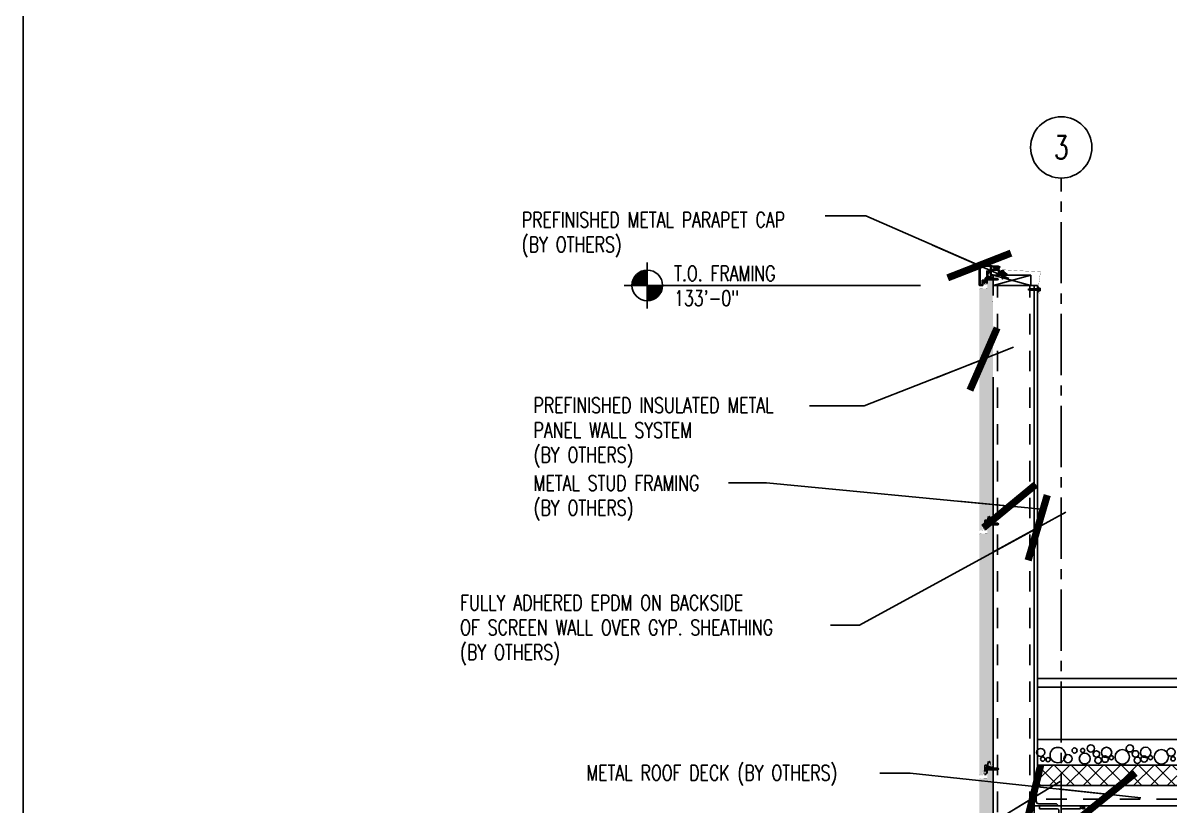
# Model space of a CAD drawing. Header units: inches. Extents: x 0 to 10293, y 0 to 4182.
# Drawn here: x 0 to 169.6, y 3644.1 to 3759.1 of the extents above; entities that cross this region are included whole.
import ezdxf
from ezdxf.enums import TextEntityAlignment as Align

# ---------------------------------------------------------------- set-up
doc = ezdxf.new("R2010")
doc.units = ezdxf.units.IN
doc.header["$LTSCALE"] = 48
doc.header["$MEASUREMENT"] = 0
doc.linetypes.add('CENTER2', pattern=[1.125, 0.75, -0.125, 0.125, -0.125])
doc.linetypes.add('HIDDEN3', pattern=[0.1125, 0.0625, -0.05])
for name, color, linetype in [('HEAVY', 5, 'Continuous'), ('NONE', 7, 'Continuous'), ('PANEL', 1, 'Continuous'), ('XXFINE', 9, 'Continuous')]:
    doc.layers.add(name, color=color, linetype=linetype)
doc.styles.add('NOTATION', font='romans.shx', dxfattribs={"width": 0.75})
doc.styles.add('SIMPLEX', font='SIMPLEX.SHX')
doc.dimstyles.new('AVANT$7', dxfattribs={"dimscale": 96, "dimtxt": 0.09375, "dimasz": 0.078125, "dimexe": 0.0625, "dimexo": 0.046875, "dimgap": 0.03125, "dimtad": 0, "dimdec": 3, "dimrnd": 0.125, "dimzin": 15, "dimdsep": 46, "dimlunit": 4, "dimtxsty": 'NOTATION', "dimblk1": 'AVATICK', "dimblk2": 'AVATICK', "dimsah": 1, "dimcen": 0.0625, "dimdle": 0.09375, "dimclrd": 256, "dimclre": 256, "dimclrt": 11, "dimaunit": 1, "dimadec": 0, "dimazin": 0, "dimtfac": 1.5, "dimtdec": 3, "dimtix": 1, "dimtmove": 1, "dimatfit": 3, "dimldrblk": 'AVATICK', "dimfxl": 0, "dimtvp": 1.25, "dimfrac": 2, "dimtolj": 1, "dimtzin": 15, "dimarcsym": 0})

# ---------------------------------------------------------------- blocks, each defined once
blk = doc.blocks.new('2x6')
at = {"layer": 'HEAVY'}
for p, q in [((0.75, 5.5), (-0.75, 5.5)), ((-0.75, 5.5), (-0.75, 0)), ((0.75, 0), (0.75, 5.5)), ((-0.75, 0), (0.75, 0))]:
    blk.add_line(p, q, dxfattribs=at)
at = {"layer": 'XXFINE'}
for p, q in [((0.75, 5.5), (-0.75, 0)), ((-0.75, 5.5), (0.75, 0))]:
    blk.add_line(p, q, dxfattribs=at)
blk = doc.blocks.new('6Runner')
at = {"layer": 'HEAVY', "flags": 128}
blk.add_lwpolyline([(0, 1.5), (0, 0), (6, 0), (6, 1.5)], dxfattribs=at)
blk = doc.blocks.new('A$C3CA05C21')
at = {"layer": 'PANEL', "const_width": 0.03}
blk.add_lwpolyline([(0.79, 0), (0.79, 1.1, 0.061321), (0.78, 1.15), (0.75, 1.29, -0.061321), (0.74, 1.34), (0.74, 2.6, -0.061321), (0.75, 2.64), (0.78, 2.78, 0.069532), (0.79, 2.84), (0.79, 4.69, 0.414214), (0.57, 4.9), (0.41, 4.9, -0.414214), (0.38, 4.94), (0.38, 5.31, 0.520517), (0.26, 5.4), (0.01, 5.31)], format="xyb", dxfattribs=at)
blk = doc.blocks.new('L4x3-12x516')
at = {"layer": 'NONE', "color": 5, "linetype": 'Continuous', "flags": 128}
blk.add_lwpolyline([(0, 4), (0, 4, -0.4142136), (0.312, 3.688), (0.312, 0.702, 0.4142136), (0.702, 0.312), (3.188, 0.312, -0.4142136), (3.5, 0), (0, 0), (0, 4)], format="xyb", close=True, dxfattribs=at)
blk = doc.blocks.new('W18x35')
at = {"layer": 'NONE', "color": 5, "linetype": 'Continuous', "flags": 128}
blk.add_lwpolyline([(-3, 17.7), (3, 17.7), (3, 17.275), (0.4125, 17.275, 0.41421356), (0.15, 17.0125), (0.15, 0.6875, 0.41421356), (0.4125, 0.425), (3, 0.425), (3, 0), (-3, 0), (-3, 0.425), (-0.4125, 0.425, 0.41421356), (-0.15, 0.6875), (-0.15, 17.0125, 0.41421356), (-0.4125, 17.275), (-3, 17.275), (-3, 17.7)], format="xyb", close=True, dxfattribs=at)
blk = doc.blocks.new('AVATICK')
blk.add_line((-1, 0), (0.631, 0))
at = {"const_width": 0.141}
blk.add_lwpolyline([(0.471, 0.471), (-0.471, -0.471)], dxfattribs=at)

msp = doc.modelspace()

# ---------------------------------------------------------------- hatches: boundary and pattern name
h = msp.add_hatch()
h.set_pattern_fill('AR-SAND', color=256, scale=0.25, style=0)
h.set_pattern_definition([(37.5, (125.98773, 3673.65524), (-0.0157483, 0.481706), [0, -0.38, 0, -0.425, 0, -0.40625]), (7.5, (125.98773, 3673.65524), (0.442444, 0.7055365), [0, -0.205, 0, -0.3425, 0, -0.13125]), (327.5, (125.68023, 3673.65524), (0.7785355, 0.0014148), [0, -0.125, 0, -0.45, 0, -0.5875]), (317.5, (125.6802, 3673.65524), (0.751532, 0.219419), [0, -0.0625, 0, -0.295, 0, -0.3375])])
h.paths.add_polyline_path([(142.56823, 3717.07178), (142.56823, 3718.14195, 0.061321355), (142.56169, 3718.19507), (142.52135, 3718.35641), (142.52135, 3719.6651), (142.56246, 3719.82952, 0.053119255), (142.56779, 3719.87009), (142.56779, 3721.38619), (141.75315, 3721.38619), (141.75315, 3720.85589), (141.75315, 3720.20208, -0.404026226), (141.66243, 3720.10814), (140.68482, 3720.074, 0.404026226), (140.56515, 3719.95008), (140.56515, 3717.03996), (140.56515, 3684.69821, 0.424426586), (140.69346, 3684.57428), (140.94546, 3684.58304, 0.404073765), (141.06515, 3684.70697), (141.06515, 3685.14932, -1), (141.28415, 3685.14932), (141.28415, 3684.99542, 0.199694813), (141.32073, 3684.90747, 1.261623377), (141.39035, 3684.92949), (141.35915, 3684.98195), (141.35915, 3685.12707), (141.35915, 3685.97635, -0.414213562), (141.45315, 3686.07035), (141.67801, 3686.07035, 0.305086737), (141.75529, 3686.18521), (141.75529, 3686.63471), (142.19529, 3686.63471), (142.19279, 3686.63275), (142.19279, 3686.24964, 0.001348218), (142.19431, 3686.24988, 0.435128231), (142.33704, 3686.07358, 0.431447291), (142.56779, 3686.29121)])
h = msp.add_hatch()
h.set_pattern_fill('AR-SAND', color=256, scale=0.25, style=0)
h.set_pattern_definition([(37.5, (125.98773, 3637.65524), (-0.0157483, 0.481706), [0, -0.38, 0, -0.425, 0, -0.40625]), (7.5, (125.98773, 3637.65524), (0.442444, 0.7055365), [0, -0.205, 0, -0.3425, 0, -0.13125]), (327.5, (125.68023, 3637.65524), (0.7785355, 0.0014148), [0, -0.125, 0, -0.45, 0, -0.5875]), (317.5, (125.6802, 3637.65524), (0.751532, 0.219419), [0, -0.0625, 0, -0.295, 0, -0.3375])])
h.paths.add_polyline_path([(142.56823, 3681.07178), (142.56823, 3682.14195, 0.061321355), (142.56169, 3682.19507), (142.52135, 3682.35641), (142.52135, 3683.6651), (142.56246, 3683.82952, 0.053119255), (142.56779, 3683.87009), (142.56779, 3685.72998, 0.414213562), (142.34979, 3685.94798), (142.16157, 3685.94798), (142.16157, 3686.35493, 0.520516937), (142.03677, 3686.44232), (141.79318, 3686.35371, -0.127242377), (141.78306, 3685.80311), (141.75315, 3685.53678), (141.75315, 3684.85589), (141.75315, 3684.20208, -0.404026226), (141.66243, 3684.10814), (140.68482, 3684.074, 0.404026226), (140.56515, 3683.95008), (140.56515, 3681.03996), (140.56515, 3648.69821, 0.424426586), (140.69346, 3648.57428), (140.94546, 3648.58304, 0.404073765), (141.06515, 3648.70697), (141.06515, 3649.14932, -1), (141.28415, 3649.14932), (141.28415, 3648.99542, 0.199694813), (141.32073, 3648.90747, 2.248166221), (141.35915, 3648.94781), (141.35915, 3649.12707), (141.35915, 3649.97635, -0.414213562), (141.45315, 3650.07035), (141.67801, 3650.07035, 0.305086737), (141.75529, 3650.18521), (141.75529, 3650.63471), (142.19529, 3650.63471), (142.19279, 3650.63275), (142.19279, 3650.24964, 0.001348218), (142.19431, 3650.24988, 0.435128231), (142.33704, 3650.07358, 0.431447291), (142.56779, 3650.29121)])
h = msp.add_hatch()
h.set_pattern_fill('AR-CONC', color=256, scale=2, style=0)
h.set_pattern_definition([(50, (-1309.926, 802.822), (14.345204, -1.255043), [1.5, -16.5]), (355, (-1309.926, 802.822), (-2.77503, 15.04384), [1.2, -13.2]), (100.4514, (-1308.73, 802.717), (11.57019, 13.78879), [1.274804, -14.02284]), (46.1842, (-1309.926, 806.822), (21.34482, -3.31038), [2.25, -24.75]), (96.6356, (-1308.147, 806.546), (18.69325, 19.48236), [1.9122, -21.03426]), (351.1842, (-1309.926, 806.822), (18.69324, 19.48237), [1.8, -19.8]), (21, (-1307.926, 805.822), (11.93814, -8.052378), [1.5, -16.5]), (326, (-1307.926, 805.822), (4.86631, 14.503), [1.2, -13.2]), (71.4514, (-1306.931, 805.15), (16.80445, 6.45061), [1.274804, -14.02284]), (37.5, (-1309.926, 802.8216), (0.243197, 6.657877), [0, -13.04, 0, -13.4, 0, -13.25]), (7.5, (-1309.926, 802.8216), (5.26139, 7.888234), [0, -7.64, 0, -12.74, 0, -5.05]), (327.5, (-1314.386, 802.8216), (10.676449, -0.451097), [0, -5, 0, -15.6, 0, -20.7]), (317.5, (-1316.386, 802.822), (11.663723, 2.0021), [0, -6.5, 0, -10.36, 0, -14.7])])
h.paths.add_polyline_path([(142.24028, 3324.56982), (141.76688, 3324.56982), (141.76688, 3324.46982), (141.57888, 3324.56982), (141.06515, 3324.56982), (141.06515, 3324.57866), (140.81946, 3324.57866), (140.56515, 3324.56982), (140.56515, 3324.57866), (125.08818, 3324.57866), (125.08818, 3320.57866), (142.24028, 3320.57866)])
h.paths.add_polyline_path([(141.41528, 3656.22005), (141.41528, 3323.17866), (149.81528, 3323.17866), (149.81528, 3656.22005)], flags=9)
h.paths.add_polyline_path([(169.61378, 3260.57866), (169.61378, 3276.57866), (159.0529, 3276.57866), (159.0529, 3324.57866), (142.61528, 3324.57866), (142.61528, 3276.57866), (133.0529, 3276.57866), (133.0529, 3260.57866)])
h = msp.add_hatch()
h.set_pattern_fill('AR-SAND', color=256, scale=0.25, style=0)
h.set_pattern_definition([(37.5, (125.98773, 3601.65524), (-0.0157483, 0.481706), [0, -0.38, 0, -0.425, 0, -0.40625]), (7.5, (125.98773, 3601.65524), (0.442444, 0.7055365), [0, -0.205, 0, -0.3425, 0, -0.13125]), (327.5, (125.68023, 3601.65524), (0.7785355, 0.0014148), [0, -0.125, 0, -0.45, 0, -0.5875]), (317.5, (125.6802, 3601.65524), (0.751532, 0.219419), [0, -0.0625, 0, -0.295, 0, -0.3375])])
h.paths.add_polyline_path([(142.56823, 3645.07178), (142.56823, 3646.14195, 0.061321355), (142.56169, 3646.19507), (142.52135, 3646.35641), (142.52135, 3647.6651), (142.56246, 3647.82952, 0.053119255), (142.56779, 3647.87009), (142.56779, 3649.72998, 0.414213562), (142.34979, 3649.94798), (142.16157, 3649.94798), (142.16157, 3650.35493, 0.520516937), (142.03677, 3650.44232), (141.79318, 3650.35371, -0.127242377), (141.78306, 3649.80311), (141.75315, 3649.53678), (141.75315, 3648.85589), (141.75315, 3648.20208, -0.404026226), (141.66243, 3648.10814), (140.68482, 3648.074, 0.404026226), (140.56515, 3647.95008), (140.56515, 3645.03996), (140.56515, 3612.69821, 0.424426586), (140.69346, 3612.57428), (140.94546, 3612.58304, 0.404073765), (141.06515, 3612.70697), (141.06515, 3613.14932, -1), (141.28415, 3613.14932), (141.28415, 3612.99542, 0.199694813), (141.32073, 3612.90747, 2.248166221), (141.35915, 3612.94781), (141.35915, 3613.12707), (141.35915, 3613.97635, -0.414213562), (141.45315, 3614.07035), (141.67801, 3614.07035, 0.305086737), (141.75529, 3614.18521), (141.75529, 3614.63471), (142.19529, 3614.63471), (142.19279, 3614.63275), (142.19279, 3614.24964, 0.001348218), (142.19431, 3614.24988, 0.435128231), (142.33704, 3614.07358, 0.431447291), (142.56779, 3614.29121)])
h = msp.add_hatch()
h.set_pattern_fill('ANSI37', color=256, scale=14, style=0)
h.set_pattern_definition([(45, (-1770.2535, 802.8216), (-1.2374369, 1.2374369), []), (135, (-1770.2535, 802.8216), (-1.2374369, -1.2374369), [])])
edge = h.paths.add_edge_path()
edge.add_line((169.61378, 3647.07866), (169.61378, 3650.07866))
edge.add_line((169.61378, 3650.07866), (149.11528, 3650.07866))
edge.add_line((149.11528, 3650.07866), (149.11528, 3648.07866))
edge.add_line((149.11528, 3648.07866), (148.61528, 3648.07866))
edge.add_arc((148.61528, 3647.76666), 0.312, 0, 90, ccw=False)
edge.add_line((148.92728, 3647.76666), (148.92728, 3647.07866))
edge.add_line((148.92728, 3647.07866), (169.61378, 3647.07866))

# ---------------------------------------------------------------- linework, layer by layer
at = {"linetype": 'CENTER2', "ltscale": 0.25}
msp.add_line((152.61203, 3234.88357), (152.61203, 3736.34987), dxfattribs=at)
for p, q in [((91.75161, 3723.95674), (91.75161, 3717.20134)), ((89.6286, 3721.32964), (91.75161, 3721.32964)), ((89.66414, 3721.42347), (91.75161, 3721.42347)), ((89.70459, 3721.51729), (91.75161, 3721.51729)), ((89.75026, 3721.61112), (91.75161, 3721.61112)), ((89.8015, 3721.70494), (91.75161, 3721.70494)), ((89.85877, 3721.79877), (91.75161, 3721.79877)), ((89.92263, 3721.89259), (91.75161, 3721.89259)), ((89.9938, 3721.98642), (91.75161, 3721.98642)), ((90.07322, 3722.08024), (91.75161, 3722.08024)), ((90.16212, 3722.17407), (91.75161, 3722.17407)), ((90.26219, 3722.26789), (91.75161, 3722.26789)), ((90.37587, 3722.36172), (91.75161, 3722.36172)), ((90.50688, 3722.45554), (91.75161, 3722.45554)), ((90.66147, 3722.54937), (91.75161, 3722.54937)), ((90.85168, 3722.64319), (91.75161, 3722.64319)), ((91.10838, 3722.73702), (91.75161, 3722.73702)), ((141.89623, 3722.45031), (142.08879, 3722.60107)), ((141.89935, 3722.53213), (141.98741, 3722.60107)), ((141.91174, 3722.38308), (142.18928, 3722.60037)), ((142.09068, 3722.4438), (142.22198, 3722.5466)), ((142.14529, 3722.40718), (142.21423, 3722.46115)), ((142.15893, 3722.33848), (142.22551, 3722.3906)), ((142.15893, 3722.25911), (142.216, 3722.30379)), ((142.17834, 3722.19492), (142.22042, 3722.22787)), ((144.6048, 3722.27922), (143.20993, 3722.07904)), ((143.20993, 3722.27922), (144.6048, 3722.07904)), ((88.37391, 3720.57904), (95.12931, 3720.57904)), ((89.50177, 3720.67287), (91.75161, 3720.67287)), ((89.50765, 3720.76669), (91.75161, 3720.76669)), ((89.51748, 3720.86052), (91.75161, 3720.86052)), ((89.53131, 3720.95434), (91.75161, 3720.95434)), ((89.54922, 3721.04817), (91.75161, 3721.04817)), ((89.57132, 3721.14199), (91.75161, 3721.14199)), ((89.59772, 3721.23582), (91.75161, 3721.23582)), ((91.75161, 3720.57904), (94.00341, 3720.57904)), ((91.75161, 3720.57904), (94.00341, 3720.57904)), ((94.00146, 3720.48522), (91.75161, 3720.48522)), ((93.99558, 3720.39139), (91.75161, 3720.39139)), ((93.98575, 3720.29757), (91.75161, 3720.29757)), ((93.97192, 3720.20374), (91.75161, 3720.20374)), ((93.954, 3720.10992), (91.75161, 3720.10992)), ((93.93191, 3720.01609), (91.75161, 3720.01609)), ((93.90551, 3719.92227), (91.75161, 3719.92227)), ((93.87463, 3719.82844), (91.75161, 3719.82844)), ((93.83909, 3719.73462), (91.75161, 3719.73462)), ((93.79863, 3719.64079), (91.75161, 3719.64079)), ((95.12931, 3720.57904), (131.94424, 3720.57904)), ((148.61528, 3720.57904), (149.11528, 3720.57904)), ((149.11528, 3648.07866), (149.11528, 3720.57904)), ((93.75297, 3719.54697), (91.75161, 3719.54697)), ((93.70173, 3719.45314), (91.75161, 3719.45314)), ((93.64446, 3719.35932), (91.75161, 3719.35932)), ((93.5806, 3719.26549), (91.75161, 3719.26549)), ((93.50942, 3719.17167), (91.75161, 3719.17167)), ((93.43001, 3719.07784), (91.75161, 3719.07784)), ((93.34111, 3718.98402), (91.75161, 3718.98402)), ((93.24104, 3718.89019), (91.75161, 3718.89019)), ((93.12736, 3718.79637), (91.75161, 3718.79637)), ((92.99634, 3718.70254), (91.75161, 3718.70254)), ((92.84176, 3718.60872), (91.75161, 3718.60872)), ((92.65155, 3718.51489), (91.75161, 3718.51489)), ((92.39485, 3718.42107), (91.75161, 3718.42107)), ((148.61528, 3326.07866), (148.61528, 3719.07904)), ((142.61528, 3326.07866), (142.61528, 3707.07904)), ((141.46663, 3685.71132), (141.62839, 3685.71132)), ((141.62839, 3685.71132), (141.62839, 3685.30232)), ((141.89623, 3686.47995), (142.08879, 3686.63071)), ((141.89935, 3686.56177), (141.98741, 3686.63071)), ((141.91174, 3686.41272), (142.17987, 3686.62264)), ((142.05107, 3686.44242), (142.19018, 3686.55134)), ((142.13017, 3686.42497), (142.20808, 3686.48597)), ((142.15893, 3686.36812), (142.20808, 3686.40659)), ((142.15893, 3686.28874), (142.20763, 3686.32687)), ((141.31997, 3684.73564), (141.57, 3684.74456)), ((141.31997, 3684.73564), (141.57, 3684.74456)), ((141.571, 3684.71481), (141.32096, 3684.70622)), ((141.571, 3684.71481), (141.32096, 3684.70622)), ((141.43839, 3685.66019), (141.43839, 3685.35344)), ((141.46663, 3685.60907), (141.62839, 3685.60907)), ((141.46663, 3685.40457), (141.62839, 3685.40457)), ((141.46663, 3685.30232), (141.62839, 3685.30232)), ((169.61378, 3662.81265), (149.11528, 3662.81265)), ((169.61378, 3661.52381), (149.11528, 3661.52381)), ((169.61378, 3653.84591), (149.11528, 3653.84591)), ((141.89623, 3650.47995), (142.08879, 3650.63071)), ((141.89935, 3650.56177), (141.98741, 3650.63071)), ((141.91174, 3650.41272), (142.17987, 3650.62264)), ((142.05107, 3650.44242), (142.19018, 3650.55134)), ((142.13017, 3650.42497), (142.20808, 3650.48597)), ((142.15893, 3650.36812), (142.20808, 3650.40659)), ((142.15893, 3650.28874), (142.20763, 3650.32687)), ((148.01338, 3650.16046), (148.015, 3650.23806)), ((141.31997, 3648.73564), (141.57, 3648.74456)), ((141.31997, 3648.73564), (141.57, 3648.74456)), ((141.571, 3648.71481), (141.32096, 3648.70622)), ((141.571, 3648.71481), (141.32096, 3648.70622)), ((141.43839, 3649.66019), (141.43839, 3649.35344)), ((141.46663, 3649.71132), (141.62839, 3649.71132)), ((141.46663, 3649.60907), (141.62839, 3649.60907)), ((141.46663, 3649.40457), (141.62839, 3649.40457)), ((141.46663, 3649.30232), (141.62839, 3649.30232)), ((141.62839, 3649.71132), (141.62839, 3649.30232)), ((169.61378, 3650.07866), (149.11528, 3650.07866)), ((148.61528, 3648.07866), (149.11528, 3648.07866)), ((169.61378, 3647.07866), (148.92728, 3647.07866)), ((156.42778, 3644.07866), (155.42778, 3644.07866)), ((169.61378, 3644.07866), (156.42778, 3644.07866))]:
    msp.add_line(p, q)
at = {"linetype": 'Continuous'}
for p, q in [((141.42505, 3721.6321), (141.42505, 3721.32535)), ((141.45328, 3721.68323), (141.61505, 3721.68323)), ((141.45328, 3721.58098), (141.61505, 3721.58098)), ((141.45328, 3721.37648), (141.61505, 3721.37648)), ((141.61505, 3721.68323), (141.61505, 3721.27423)), ((141.61505, 3721.57119), (143.16753, 3721.57119)), ((141.61505, 3721.38619), (143.16752, 3721.38619)), ((141.6395, 3721.83995), (141.6395, 3720.91289)), ((141.7175, 3720.91289), (141.7175, 3721.83995)), ((141.75669, 3721.86985), (142.49951, 3721.66647)), ((141.77729, 3721.94508), (142.52011, 3721.7417)), ((142.49951, 3721.66647), (142.52011, 3721.7417)), ((143.35511, 3721.46394), (143.16752, 3721.38619)), ((143.35511, 3721.49351), (143.16753, 3721.57119)), ((144.26257, 3722.48345), (143.67195, 3722.48345)), ((143.67195, 3722.46302), (143.67195, 3722.48345)), ((144.26257, 3722.46302), (143.67195, 3722.46302)), ((143.69114, 3722.44683), (143.69114, 3722.46302)), ((144.24345, 3722.44683), (143.69114, 3722.44683)), ((143.76279, 3722.69328), (143.76279, 3722.53152)), ((143.76279, 3722.53152), (144.17179, 3722.53152)), ((144.12067, 3722.72152), (143.81392, 3722.72152)), ((143.86504, 3722.69328), (143.86504, 3722.53152)), ((143.87476, 3722.44683), (143.87476, 3721.72904)), ((143.95251, 3721.54145), (143.87476, 3721.72904)), ((143.98207, 3721.54145), (144.05976, 3721.72903)), ((144.05976, 3722.44683), (144.05976, 3721.72903)), ((144.06954, 3722.69328), (144.06954, 3722.53152)), ((144.17179, 3722.69328), (144.17179, 3722.53152)), ((144.24345, 3722.44683), (144.24345, 3722.46302)), ((144.26257, 3722.46302), (144.26257, 3722.48345)), ((141.45328, 3721.27423), (141.61505, 3721.27423)), ((141.6395, 3720.91289), (141.7175, 3720.91289)), ((147.75779, 3719.98032), (147.94538, 3720.05807)), ((147.75779, 3719.95075), (147.94537, 3719.87307)), ((149.25907, 3719.87307), (147.94537, 3719.87307)), ((149.25907, 3720.05807), (147.94538, 3720.05807)), ((149.25907, 3720.24169), (149.27525, 3720.24169)), ((149.25907, 3719.68938), (149.25907, 3720.24169)), ((149.25907, 3719.68938), (149.27525, 3719.68938)), ((149.27525, 3720.26088), (149.29569, 3720.26088)), ((149.27525, 3719.67025), (149.27525, 3720.26088)), ((149.27525, 3719.67025), (149.29569, 3719.67025)), ((149.29569, 3719.67025), (149.29569, 3720.26088)), ((149.34375, 3720.17004), (149.34375, 3719.76104)), ((149.50552, 3720.17004), (149.34375, 3720.17004)), ((149.50552, 3720.06779), (149.34375, 3720.06779)), ((149.50552, 3719.86329), (149.34375, 3719.86329)), ((149.50552, 3719.76104), (149.34375, 3719.76104)), ((149.53375, 3719.81216), (149.53375, 3720.11891)), ((141.35915, 3685.12707), (141.35915, 3685.97635)), ((141.67801, 3686.07035), (141.45315, 3686.07035)), ((141.6395, 3685.83995), (141.6395, 3684.91289)), ((141.7175, 3684.91289), (141.7175, 3685.83995)), ((141.75669, 3685.86985), (142.49951, 3685.66647)), ((141.77729, 3685.94508), (142.52011, 3685.7417)), ((142.49951, 3685.66647), (142.52011, 3685.7417)), ((141.62839, 3685.62682), (141.6395, 3685.62682)), ((141.62839, 3685.38682), (141.6395, 3685.38682)), ((141.6395, 3684.91289), (141.7175, 3684.91289)), ((141.7175, 3685.62682), (143.22285, 3685.62682)), ((141.7175, 3685.38682), (143.22284, 3685.38682)), ((143.43718, 3685.50682), (143.22284, 3685.38682)), ((143.43718, 3685.50682), (143.22285, 3685.62682)), ((141.35915, 3649.12707), (141.35915, 3649.97635)), ((141.67801, 3650.07035), (141.45315, 3650.07035)), ((141.62839, 3649.62682), (141.6395, 3649.62682)), ((141.62839, 3649.38682), (141.6395, 3649.38682)), ((141.6395, 3649.83995), (141.6395, 3648.91289)), ((141.6395, 3648.91289), (141.7175, 3648.91289)), ((141.7175, 3648.91289), (141.7175, 3649.83995)), ((141.7175, 3649.62682), (143.22285, 3649.62682)), ((141.7175, 3649.38682), (143.22284, 3649.38682)), ((141.75669, 3649.86985), (142.49951, 3649.66647)), ((141.77729, 3649.94508), (142.52011, 3649.7417)), ((142.49951, 3649.66647), (142.52011, 3649.7417)), ((143.43718, 3649.50682), (143.22284, 3649.38682)), ((143.43718, 3649.50682), (143.22285, 3649.62682))]:
    msp.add_line(p, q, dxfattribs=at)
at = {"linetype": 'HIDDEN3'}
for p, q in [((143.24028, 3324.57866), (143.24028, 3720.57904)), ((147.99028, 3324.57866), (147.99028, 3720.57904)), ((169.61378, 3645.07866), (148.92728, 3645.07866))]:
    msp.add_line(p, q, dxfattribs=at)
at = {"linetype": 'Continuous'}
msp.add_lwpolyline([(140.70706, 3723.43655), (142.20684, 3723.35126, -0.397670741), (142.22193, 3723.33528), (142.22193, 3722.69467, -0.414213562), (142.20593, 3722.67867), (141.66938, 3722.67867, 0.414213562), (141.65338, 3722.66267), (141.65338, 3722.08657, 0.414213562), (141.66938, 3722.07057), (141.71538, 3722.07057, 0.414213562), (141.73138, 3722.08657), (141.73138, 3722.58467, -0.414213562), (141.74738, 3722.60067), (142.20593, 3722.60067, -0.414213562), (142.22193, 3722.58467), (142.22193, 3722.08657, 0.414213562), (142.23793, 3722.07057), (142.54915, 3722.07057, 0.414213562), (142.56515, 3722.08657), (142.56515, 3722.13257, 0.414213562), (142.54915, 3722.14857), (142.31593, 3722.14857, -0.414213562), (142.29993, 3722.16457), (142.29993, 3722.79204, -0.430952185), (142.31684, 3722.80802), (143.39484, 3722.74671, -0.397670741), (143.40993, 3722.73074), (143.40993, 3722.33582, 0.414213562), (143.42593, 3722.31982), (144.39393, 3722.31982, 0.414213562), (144.40993, 3722.33582), (144.40993, 3722.42882, 0.414213562), (144.39393, 3722.44482), (143.55093, 3722.44482, -0.414213562), (143.53493, 3722.46082), (143.53493, 3722.84883, 0.397670741), (143.51984, 3722.8648), (142.36202, 3722.93065, -0.397670741), (142.34693, 3722.94662), (142.34693, 3723.32636, -0.430952185), (142.36384, 3723.34233), (143.31501, 3723.28824, -0.087488664), (143.32042, 3723.28696), (143.53288, 3723.19566, 0.414213562), (143.5539, 3723.20404), (143.59062, 3723.28949, 0.414213562), (143.58223, 3723.31051), (143.34952, 3723.41051, 0.087488664), (143.34412, 3723.41178), (140.63067, 3723.5661, 0.430952185), (140.56515, 3723.5042), (140.56515, 3720.58582, 0.414213562), (140.58115, 3720.56982), (141.04915, 3720.56982, 0.414213562), (141.06515, 3720.58582), (141.06515, 3721.24132, -0.414213562), (141.08115, 3721.25732), (141.26715, 3721.25732, -0.414213562), (141.28315, 3721.24132), (141.28315, 3720.89882, 0.414213562), (141.29915, 3720.88282), (141.34515, 3720.88282, 0.414213562), (141.36115, 3720.89882), (141.36115, 3721.31932, 0.414213562), (141.34515, 3721.33532), (141.00315, 3721.33532, 0.414213562), (140.98715, 3721.31932), (140.98715, 3720.66382, -0.414213562), (140.97115, 3720.64782), (140.70615, 3720.64782, -0.414213562), (140.69015, 3720.66382), (140.69015, 3723.42058, -0.430952185)], format="xyb", close=True, dxfattribs=at)
at = {"const_width": 0.03}
msp.add_lwpolyline([(142.65238, 3723.29197), (142.36849, 3722.96609), (149.55527, 3722.55738), (149.16241, 3719.69551), (149.51596, 3719.34196)], dxfattribs=at)
for points in [[(142.96761, 3722.93599), (142.97566, 3722.93559), (142.98363, 3722.93518), (142.99159, 3722.93478), (142.99956, 3722.93444), (143.00761, 3722.93418), (143.01578, 3722.93403), (143.02411, 3722.93403), (143.03266, 3722.93422), (143.04146, 3722.93462), (143.05049, 3722.9353), (143.05974, 3722.93631), (143.06918, 3722.93771), (143.07879, 3722.93956), (143.08854, 3722.94193), (143.09841, 3722.94487), (143.10838, 3722.94844), (143.1184, 3722.95268), (143.12836, 3722.95757), (143.13814, 3722.96306), (143.1476, 3722.9691), (143.15663, 3722.97566), (143.16508, 3722.98269), (143.17284, 3722.99014), (143.17978, 3722.99796), (143.1858, 3723.00612), (143.19097, 3723.01458), (143.1954, 3723.02331), (143.19918, 3723.03228), (143.20244, 3723.04145), (143.20525, 3723.05078), (143.20775, 3723.06026), (143.21001, 3723.06983), (143.21214, 3723.07949), (143.21414, 3723.08919), (143.21599, 3723.09892), (143.21767, 3723.10866), (143.21917, 3723.11839), (143.22048, 3723.12808), (143.22159, 3723.13773), (143.22247, 3723.14729), (143.22311, 3723.15675), (143.22355, 3723.16599), (143.2238, 3723.1749), (143.22389, 3723.18336), (143.22386, 3723.19124), (143.22372, 3723.19844), (143.2235, 3723.20482), (143.22323, 3723.21028), (143.22292, 3723.21474), (143.22256, 3723.21836), (143.2221, 3723.22134), (143.22151, 3723.2239), (143.22076, 3723.22622), (143.2198, 3723.22853), (143.2186, 3723.23102), (143.21713, 3723.2339), (143.21535, 3723.23732), (143.21322, 3723.24122), (143.21072, 3723.24549), (143.20779, 3723.25002), (143.20441, 3723.25469), (143.20055, 3723.2594), (143.19616, 3723.26401), (143.19121, 3723.26843), (143.18566, 3723.27257), (143.17945, 3723.2764), (143.1725, 3723.27993), (143.16475, 3723.28316), (143.15614, 3723.28612), (143.14658, 3723.28879), (143.13602, 3723.29119), (143.12439, 3723.29332), (143.11165, 3723.2952), (143.09794, 3723.29685), (143.08343, 3723.29831), (143.06829, 3723.29961), (143.05271, 3723.30079), (143.03684, 3723.30189), (143.02087, 3723.30295), (143.00496, 3723.30399), (142.98928, 3723.30504), (142.97391, 3723.30604), (142.95896, 3723.30692), (142.94449, 3723.30761), (142.93059, 3723.30804), (142.91735, 3723.30813), (142.90484, 3723.30782), (142.89316, 3723.30704), (142.88235, 3723.30572), (142.87234, 3723.3039), (142.86301, 3723.30162), (142.85425, 3723.29891), (142.84596, 3723.29582), (142.83803, 3723.29239), (142.83033, 3723.28867), (142.82278, 3723.28469), (142.81526, 3723.28048), (142.80779, 3723.27605), (142.80037, 3723.27137), (142.79301, 3723.26643), (142.78575, 3723.26122), (142.77858, 3723.25572), (142.77152, 3723.24992), (142.76459, 3723.2438), (142.75781, 3723.23734), (142.75125, 3723.23049), (142.74497, 3723.2232), (142.73905, 3723.21542), (142.73356, 3723.20709), (142.72857, 3723.19816), (142.72415, 3723.18857), (142.72038, 3723.17828), (142.71731, 3723.16726), (142.71497, 3723.15563), (142.71339, 3723.14356), (142.71259, 3723.1312), (142.71259, 3723.11871), (142.71341, 3723.10624), (142.71506, 3723.09396), (142.71758, 3723.08202), (142.72096, 3723.07056), (142.72516, 3723.05959), (142.7301, 3723.04912), (142.73572, 3723.03914), (142.74194, 3723.02964), (142.7487, 3723.02063), (142.75594, 3723.0121), (142.76357, 3723.00406), (142.77154, 3722.99649), (142.77979, 3722.9894), (142.78827, 3722.9828), (142.79692, 3722.97669), (142.80569, 3722.97109), (142.81453, 3722.96599), (142.82337, 3722.9614), (142.83218, 3722.95733), (142.8409, 3722.95377), (142.84954, 3722.9507), (142.85811, 3722.94807), (142.86664, 3722.94584), (142.87513, 3722.94396), (142.8836, 3722.9424), (142.89206, 3722.94111), (142.90053, 3722.94006), (142.90902, 3722.9392), (142.91751, 3722.93849), (142.926, 3722.93792), (142.93445, 3722.93745), (142.94286, 3722.93706), (142.9512, 3722.9367), (142.95945, 3722.93636)], [(143.20993, 3722.07904), (144.6048, 3722.07904), (144.6048, 3722.27922), (143.20993, 3722.27922)]]:
    msp.add_lwpolyline(points, close=True)
for points, const_width in [([(141.18933, 3720.87841), (141.21917, 3721.08123, 1.075844136), (141.12965, 3721.08778), (141.12965, 3720.84285, 0.424411955), (141.25795, 3720.71893), (141.63345, 3720.73196, 0.404088187), (141.75315, 3720.85589), (141.75315, 3721.77478, -1.057535253), (141.78306, 3721.77311), (141.75315, 3721.50678)], 0.045), ([(141.75315, 3720.85589), (141.75315, 3720.20208, -0.404026226), (141.66243, 3720.10814), (140.68482, 3720.074, 0.404026226), (140.56515, 3719.95008), (140.56515, 3717.03996)], 0.031), ([(141.5707, 3684.72978), (141.63345, 3684.73196, 0.404088187), (141.75315, 3684.85589), (141.75315, 3685.80478, -1.057535253), (141.78306, 3685.80311), (141.75315, 3685.53678)], 0.03), ([(141.5707, 3684.72978), (141.63345, 3684.73196, 0.404088187), (141.75315, 3684.85589), (141.75315, 3685.80478, -1.057535253), (141.78306, 3685.80311), (141.75315, 3685.53678)], 0.03), ([(141.75315, 3684.85589), (141.75315, 3684.20208, -0.404026226), (141.66243, 3684.10814), (140.68482, 3684.074, 0.404026226), (140.56515, 3683.95008), (140.56515, 3681.03996)], 0.031), ([(141.18933, 3684.87841), (141.21917, 3685.08123, 1.075844136), (141.12965, 3685.08778), (141.12965, 3684.84285, 0.424411955), (141.25795, 3684.71893), (141.3207, 3684.72111)], 0.03), ([(141.18933, 3684.87841), (141.21917, 3685.08123, 1.075844136), (141.12965, 3685.08778), (141.12965, 3684.84285, 0.424411955), (141.25795, 3684.71893), (141.3207, 3684.72111)], 0.03), ([(141.75315, 3648.85589), (141.75315, 3648.20208, -0.404026226), (141.66243, 3648.10814), (140.68482, 3648.074, 0.404026226), (140.56515, 3647.95008), (140.56515, 3645.03996)], 0.031), ([(141.18933, 3648.87841), (141.21917, 3649.08123, 1.075844136), (141.12965, 3649.08778), (141.12965, 3648.84285, 0.424411955), (141.25795, 3648.71893), (141.3207, 3648.72111)], 0.03), ([(141.18933, 3648.87841), (141.21917, 3649.08123, 1.075844136), (141.12965, 3649.08778), (141.12965, 3648.84285, 0.424411955), (141.25795, 3648.71893), (141.3207, 3648.72111)], 0.03), ([(141.5707, 3648.72978), (141.63345, 3648.73196, 0.404088187), (141.75315, 3648.85589), (141.75315, 3649.80478, -1.057535253), (141.78306, 3649.80311), (141.75315, 3649.53678)], 0.03), ([(141.5707, 3648.72978), (141.63345, 3648.73196, 0.404088187), (141.75315, 3648.85589), (141.75315, 3649.80478, -1.057535253), (141.78306, 3649.80311), (141.75315, 3649.53678)], 0.03)]:
    msp.add_lwpolyline(points, format="xyb", dxfattribs=dict(const_width=const_width))
at = {"linetype": 'Continuous', "const_width": 0.03}
for points in [[(141.35915, 3685.12707), (141.35915, 3684.99542, 0.134971574), (141.36604, 3684.97037), (141.39035, 3684.92949, -1), (141.3259, 3684.89115), (141.30158, 3684.93202, -0.134971574), (141.28415, 3684.99542), (141.28415, 3685.14932, 1), (141.06515, 3685.14932), (141.06515, 3684.70697, -0.404073765), (140.94546, 3684.58304), (140.69346, 3684.57428, -0.424426586), (140.56515, 3684.69821), (140.56515, 3717.09937)], [(141.35915, 3649.12707), (141.35915, 3648.99542, 0.134971574), (141.36604, 3648.97037), (141.39035, 3648.92949, -1), (141.3259, 3648.89115), (141.30158, 3648.93202, -0.134971574), (141.28415, 3648.99542), (141.28415, 3649.14932, 1), (141.06515, 3649.14932), (141.06515, 3648.70697, -0.404073765), (140.94546, 3648.58304), (140.69346, 3648.57428, -0.424426586), (140.56515, 3648.69821), (140.56515, 3681.09937)], [(141.35915, 3613.12707), (141.35915, 3612.99542, 0.134971574), (141.36604, 3612.97037), (141.39035, 3612.92949, -1), (141.3259, 3612.89115), (141.30158, 3612.93202, -0.134971574), (141.28415, 3612.99542), (141.28415, 3613.14932, 1), (141.06515, 3613.14932), (141.06515, 3612.70697, -0.404073765), (140.94546, 3612.58304), (140.69346, 3612.57428, -0.424426586), (140.56515, 3612.69821), (140.56515, 3645.09937)]]:
    msp.add_lwpolyline(points, format="xyb", dxfattribs=at)
at = {"color": 1, "linetype": 'Continuous', "const_width": 0.03}
for points in [[(141.53654, 3686.06121), (141.63129, 3686.06121, 0.414213562), (141.75529, 3686.18521), (141.75529, 3686.60371, -0.414213562), (141.78629, 3686.63471), (142.16179, 3686.63471, -0.414213562), (142.19279, 3686.60371), (142.19279, 3686.22821, 0.414213562), (142.34779, 3686.07321), (142.34979, 3686.07321, 0.414213562), (142.56779, 3686.29121), (142.56823, 3717.07178)], [(141.53654, 3686.06121), (141.63129, 3686.06121, 0.414213562), (141.75529, 3686.18521), (141.75529, 3686.60371, -0.414213562), (141.78629, 3686.63471), (142.16179, 3686.63471, -0.414213562), (142.19279, 3686.60371), (142.19279, 3686.22821, 0.414213562), (142.34779, 3686.07321), (142.34979, 3686.07321, 0.414213562), (142.56779, 3686.29121), (142.56823, 3705.07178)], [(141.53654, 3650.06121), (141.63129, 3650.06121, 0.414213562), (141.75529, 3650.18521), (141.75529, 3650.60371, -0.414213562), (141.78629, 3650.63471), (142.16179, 3650.63471, -0.414213562), (142.19279, 3650.60371), (142.19279, 3650.22821, 0.414213562), (142.34779, 3650.07321), (142.34979, 3650.07321, 0.414213562), (142.56779, 3650.29121), (142.56823, 3681.07178)], [(141.53654, 3614.06121), (141.63129, 3614.06121, 0.414213562), (141.75529, 3614.18521), (141.75529, 3614.60371, -0.414213562), (141.78629, 3614.63471), (142.16179, 3614.63471, -0.414213562), (142.19279, 3614.60371), (142.19279, 3614.22821, 0.414213562), (142.34779, 3614.07321), (142.34979, 3614.07321, 0.414213562), (142.56779, 3614.29121), (142.56823, 3645.07178)]]:
    msp.add_lwpolyline(points, format="xyb", dxfattribs=at)
at = {"linetype": 'Continuous'}
msp.add_circle((152.61203, 3740.85347), 4.5036, dxfattribs=at)
for centre, radius in [((142.83897, 3723.10848), 0.01541), ((142.87338, 3723.22781), 0.01541), ((142.93813, 3723.01746), 0.01541), ((143.01301, 3723.28242), 0.01541), ((143.02515, 3723.17118), 0.01541), ((143.07574, 3723.07005), 0.01541), ((143.12284, 3723.2413), 0.01541), ((91.75161, 3720.57904), 2.2518), ((142.84459, 3722.99275), 0.01541), ((143.06347, 3722.9733), 0.01541)]:
    msp.add_circle(centre, radius)
at = {"color": 11}
for centre, radius in [((149.58648, 3651.93667, -25.76799), 0.59713), ((152.10153, 3651.54995, -25.76799), 1.13697), ((154.56479, 3652.22585, -25.76799), 0.37334), ((156.06031, 3651.03409, -25.76799), 0.79364), ((155.75962, 3652.22785, -25.76799), 0.29853), ((156.95395, 3652.52838, -25.76799), 0.52804), ((157.7768, 3651.70874, -25.76799), 0.478), ((159.27001, 3651.93515, -25.76799), 0.7612), ((161.57547, 3651.28498, -25.76799), 1.06116), ((162.70218, 3652.53799, -25.76799), 0.52804), ((163.52503, 3651.71835, -25.76799), 0.478), ((165.01823, 3651.94477, -25.76799), 0.7612), ((167.3237, 3651.29459, -25.76799), 1.06116), ((168.74144, 3651.96871, -25.76799), 0.59713), ((149.8868, 3650.96686, -25.76799), 0.31675), ((150.68374, 3650.87583, -25.76799), 0.30776), ((153.59594, 3651.02996, -25.76799), 0.60184), ((158.04798, 3650.77769, -25.76799), 0.47803), ((159.04759, 3650.96443, -25.76799), 0.47803), ((159.98327, 3651.16144, -25.76799), 0.29853), ((163.79621, 3650.7873, -25.76799), 0.47803), ((164.79582, 3650.97405, -25.76799), 0.47803), ((165.7315, 3651.17105, -25.76799), 0.29853), ((169.04176, 3650.9989, -25.76799), 0.31675)]:
    msp.add_circle(centre, radius, dxfattribs=at)
for centre, radius, start, end in [((143.53074, 3722.99184), 0.32621, 121.5299475, 193.072018), ((143.5676, 3722.99355), 0.29882, 121.6074255, 195.3820851), ((143.62405, 3722.96251), 0.29098, 118.9766058, 190.201105), ((143.71604, 3722.9189), 0.32603, 122.2559398, 181.6959697), ((140.72384, 3722.09797), 1.0995, 344.4438227, 13.1771829), ((140.62383, 3722.08379), 1.20014, 344.99684, 12.7481439), ((142.18017, 3722.48045), 0.28554, 155.0117668, 198.3863723), ((142.18017, 3722.48045), 0.28554, 265.734793, 278.3154736), ((141.4988, 3685.66019), 0.0604, 122.1802017, 237.8197983), ((140.72384, 3686.09797), 1.0995, 344.4438227, 13.1771829), ((140.72384, 3686.09797), 1.0995, 344.4438227, 13.1771829), ((142.18017, 3686.51009), 0.28554, 155.0117668, 203.6255674), ((142.15007, 3686.53197), 0.28554, 272.0898357, 281.6573983), ((141.63766, 3685.50682), 0.19927, 149.1274087, 210.8725913), ((141.4988, 3685.35344), 0.0604, 122.1802017, 237.8197983), ((140.72384, 3650.09797), 1.0995, 344.4438227, 13.1771829), ((140.72384, 3650.09797), 1.0995, 344.4438227, 13.1771829), ((142.18017, 3650.51009), 0.28554, 155.0117668, 203.6255674), ((142.15007, 3650.53197), 0.28554, 272.0898357, 281.6573983), ((141.4988, 3649.66019), 0.0604, 122.1802017, 237.8197983), ((141.63766, 3649.50682), 0.19927, 149.1274087, 210.8725913), ((141.4988, 3649.35344), 0.0604, 122.1802017, 237.8197983), ((155.31178, 3643.84472), 0.39815, 319.6038351, 35.9848288), ((155.42547, 3643.84472), 0.39815, 319.6038351, 35.9848288), ((155.53917, 3643.84472), 0.39815, 319.6038351, 35.9848288), ((155.65286, 3643.84472), 0.39815, 319.6038351, 35.9848288)]:
    msp.add_arc(centre, radius, start, end)
at = {"linetype": 'Continuous'}
for centre, radius, start, end in [((141.48545, 3721.6321), 0.0604, 122.1802017, 237.8197983), ((141.62431, 3721.47873), 0.19927, 149.1274087, 210.8725913), ((141.48545, 3721.32535), 0.0604, 122.1802017, 237.8197983), ((141.7485, 3721.83995), 0.109, 74.6881323, 180), ((141.7485, 3721.83995), 0.031, 74.6881323, 180), ((143.34902, 3721.47871), 0.016, 292.5, 67.5), ((143.96726, 3721.60023), 0.93128, 71.5121699, 108.4878301), ((143.81392, 3722.66111), 0.0604, 32.1802017, 147.8197983), ((143.96729, 3722.52225), 0.19927, 59.1274087, 120.8725913), ((143.96728, 3721.54755), 0.016, 202.5, 337.5), ((144.12067, 3722.66111), 0.0604, 32.1802017, 147.8197983), ((147.76389, 3719.96555), 0.016, 112.5, 247.5), ((148.41247, 3719.96557), 0.93128, 341.5121699, 18.4878301), ((149.47335, 3720.11891), 0.0604, 302.1802017, 57.8197983), ((149.33449, 3719.96554), 0.19927, 329.1274087, 30.8725913), ((149.47335, 3719.81216), 0.0604, 302.1802017, 57.8197983), ((141.45315, 3685.97635), 0.094, 90, 180), ((141.7485, 3685.83995), 0.109, 74.6881323, 180), ((141.7485, 3685.83995), 0.031, 74.6881323, 180), ((141.45315, 3649.97635), 0.094, 90, 180), ((141.7485, 3649.83995), 0.109, 74.6881323, 180), ((141.7485, 3649.83995), 0.031, 74.6881323, 180)]:
    msp.add_arc(centre, radius, start, end, dxfattribs=at)
at = {"color": 6}
msp.add_arc((142.36293, 3722.94662), 0.016, 180, 266.745073, dxfattribs=at)
at = {"layer": 'Defpoints'}
msp.add_line((0, 0), (0, 4001.60812), dxfattribs=at)

# ---------------------------------------------------------------- block references
for name, p in [('A$C3CA05C21', (141.77982, 3717.0436)), ('A$C3CA05C21', (141.77982, 3681.0436)), ('A$C3CA05C21', (141.77982, 3645.0436)), ('L4x3-12x516', (148.61528, 3644.07866)), ('W18x35', (152.42778, 3626.37866))]:
    msp.add_blockref(name, p)
at = {"rotation": 90}
msp.add_blockref('2x6', (148.11528, 3721.32904), dxfattribs=at)
at = {"xscale": -1, "rotation": 180}
msp.add_blockref('6Runner', (142.61528, 3720.57904), dxfattribs=at)

# ---------------------------------------------------------------- texts
at = {"linetype": 'Continuous', "style": 'SIMPLEX', "width": 0.75}
msp.add_text('3', height=3.3777, dxfattribs=at).set_placement((152.61203, 3740.85347), align=Align.MIDDLE)
at = {"style": 'NOTATION', "width": 0.75}
for s, p in [('PREFINISHED METAL PARAPET CAP', (73.31921, 3729.10319)), ('(BY OTHERS)', (73.31921, 3725.46033)), ('T.O. FRAMING', (95.70428, 3721.21626)), ('133\'-0"', (95.70428, 3717.5734)), ('PREFINISHED INSULATED METAL', (75.04611, 3701.82686)), ('PANEL WALL SYSTEM', (75.04611, 3698.18401)), ('(BY OTHERS)', (75.04611, 3694.54115)), ('METAL STUD FRAMING', (75.04611, 3690.40069)), ('(BY OTHERS)', (75.04611, 3686.75784)), ('FULLY ADHERED EPDM ON BACKSIDE', (64.25316, 3672.82018)), ('OF SCREEN WALL OVER GYP. SHEATHING', (64.25316, 3669.17732)), ('(BY OTHERS)', (64.25316, 3665.53446)), ('METAL ROOF DECK (BY OTHERS)', (82.81699, 3647.81735))]:
    msp.add_text(s, height=2.25, dxfattribs=at).set_placement(p)

# ---------------------------------------------------------------- leaders
for points in [[(140.56999, 3723.5042), (123.88933, 3730.80858), (117.91759, 3730.80858)], [(141.18521, 3709.75032), (123.66089, 3702.88286), (115.59619, 3702.88286)], [(145.02406, 3688.14262), (109.26397, 3691.57562), (103.67555, 3691.57562)], [(149.14895, 3684.96334), (122.95393, 3670.65708), (118.67826, 3670.65708)], [(159.62477, 3645.77096), (130.41077, 3648.88783), (125.92759, 3648.88783)], [(148.39217, 3645.19821), (121.77152, 3629.03743), (114.32081, 3629.03743)]]:
    msp.add_leader(points, dimstyle='AVANT$7')

doc.saveas('drawing.dxf')
